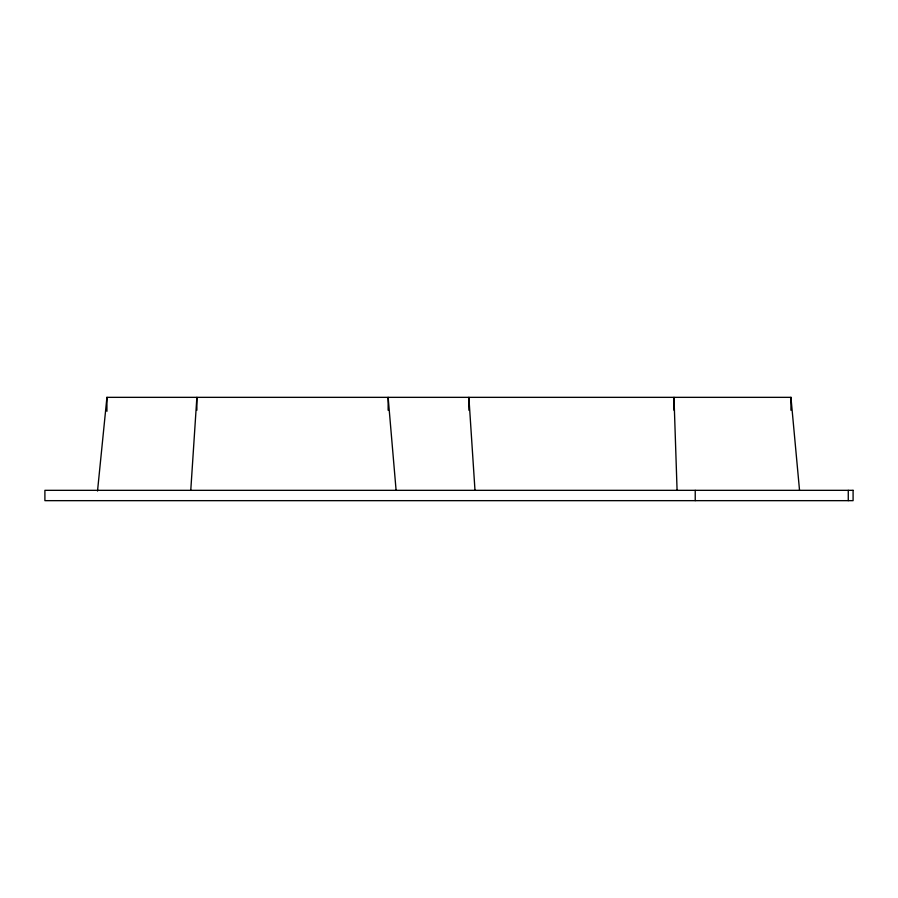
<?xml version="1.0" encoding="UTF-8"?>
<svg xmlns="http://www.w3.org/2000/svg" width="898" height="898" viewBox="0 0 898 898"><rect width="100%" height="100%" fill="white"/><g stroke="black" fill="none" stroke-linecap="round" stroke-linejoin="round"><path stroke-width="1.35" d="M106.929 411.306L106.929 397.343L791.104 397.343M190.769 490.33L196.875 397.343L196.875 410.251M97.523 491.015L106.929 397.343M799.534 490.33L790.936 397.343L790.936 410.251M396.097 490.33L388.138 397.343L388.138 410.251M474.986 490.33L468.879 397.343L468.879 410.251M677.081 490.33L673.994 397.343L673.994 410.251M848.273 490.33L848.273 500.657M695.232 490.33L695.232 500.657M853.089 490.33L44.9 490.33L44.9 500.657L853.089 500.657L853.089 490.33"/></g></svg>
